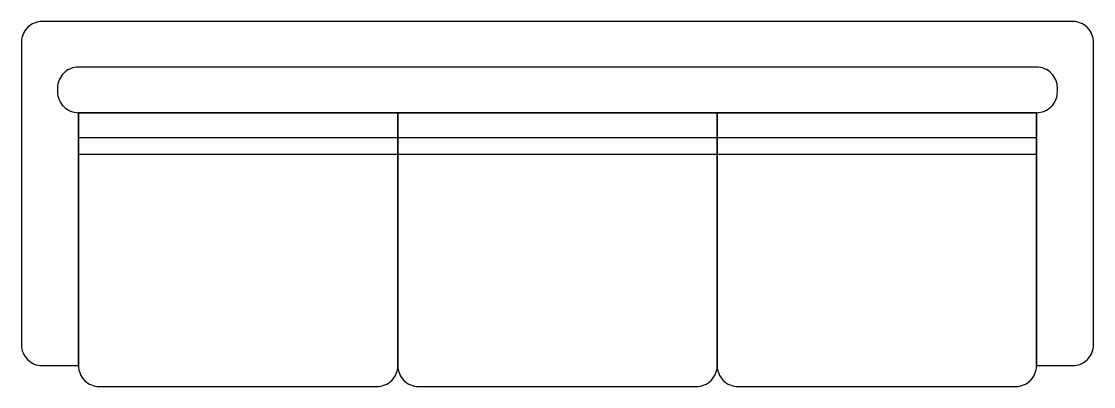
# Model space of a CAD drawing. Header units: millimetres. Extents: x -1175 to 1175, y -400 to 400.
import ezdxf

# ---------------------------------------------------------------- set-up
doc = ezdxf.new("R2010")
doc.units = ezdxf.units.MM
doc.header["$MEASUREMENT"] = 0

# ---------------------------------------------------------------- blocks, each defined once
blk = doc.blocks.new('sofato')
blk.add_line((1050, -255), (-1050, -255))
for points in [[(-1129.2, 0, 0.414214), (-1175, -45.8), (-1175, -708.3, 0.414214), (-1129.2, -754.2), (-1050, -754.2), (-1050, -200), (1050, -200), (1050, -754.2), (1129.2, -754.2, 0.414214), (1175, -708.3), (1175, -45.8, 0.414214), (1129.2, 0)], [(-1050, -754.2, 0.414214), (-1004.2, -800), (-395.8, -800, 0.414214), (-350, -754.2), (-350, -200), (-1050, -200)], [(-350, -754.2, 0.414214), (-304.2, -800), (304.2, -800, 0.414214), (350, -754.2), (350, -200), (-350, -200)], [(350, -754.2, 0.414214), (395.8, -800), (1004.2, -800, 0.414214), (1050, -754.2), (1050, -200), (350, -200)]]:
    blk.add_lwpolyline(points, format="xyb", close=True)
blk.add_lwpolyline([(1050, -200, 0.414214), (1095.8, -154.2), (1095.8, -145.8, 0.414214), (1050, -100), (-1050, -100, 0.414214), (-1095.8, -145.8), (-1095.8, -154.2, 0.414214), (-1050, -200)], format="xyb")
blk.add_lwpolyline([(1050, -291.7), (-1050, -291.7)])

msp = doc.modelspace()

# ---------------------------------------------------------------- block references
msp.add_blockref('sofato', (-0.1, 400))

doc.saveas('drawing.dxf')
